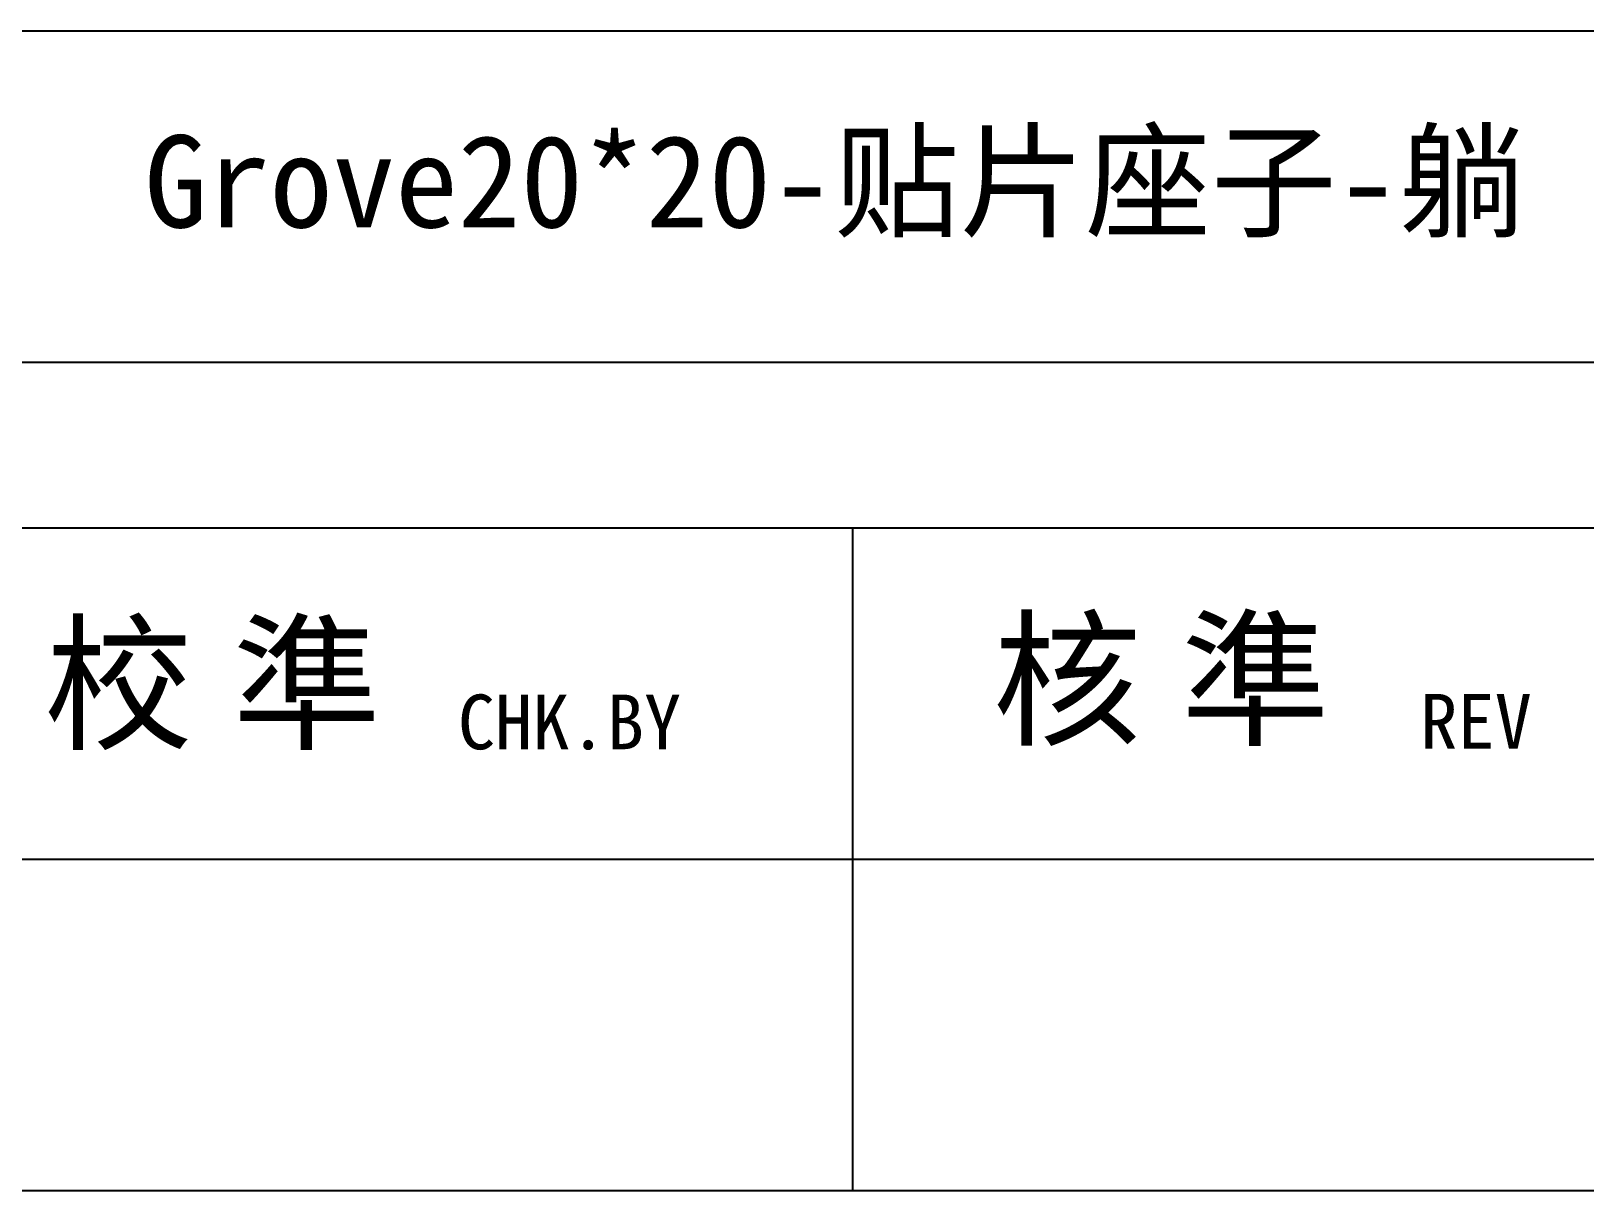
# Model space of a CAD drawing. Extents: x 55 to 342, y 60 to 260.
# Drawn here: x 248.98 to 282.71, y 79.64 to 104.83 of the extents above; entities that cross this region are included whole.
import ezdxf

# ---------------------------------------------------------------- set-up
doc = ezdxf.new("R2010")
doc.units = 0
doc.header["$MEASUREMENT"] = 0
doc.styles.add('L', font='PMingLiU.ttf')

msp = doc.modelspace()

# ---------------------------------------------------------------- linework, layer by layer
at = {"color": 7}
for p, q in [((337.101, 104.826), (229.297, 104.826)), ((285.839, 97.63), (229.297, 97.63)), ((285.839, 94.032), (229.297, 94.032)), ((266.82, 79.639), (266.82, 94.032)), ((301.774, 86.835), (229.297, 86.835)), ((337.101, 79.639), (229.297, 79.639))]:
    msp.add_line(p, q, dxfattribs=at)

# ---------------------------------------------------------------- texts
at = {"color": 0, "style": 'L'}
for s, p in [('校 準', (249.268, 89.472)), ('核 準', (269.86, 89.562))]:
    msp.add_text(s, height=2.3645, dxfattribs=at).set_placement(p)
at = {"color": 0}
for s, p in [('CHK.BY', (258.247, 89.23)), ('REV', (279.139, 89.244))]:
    msp.add_text(s, height=1.1883, dxfattribs=at).set_placement(p)
at = {"insert": (251.444, 102.562), "char_height": 2, "width": 32.85665, "attachment_point": 1}
msp.add_mtext('{\\fKaiTi|b0|i0|c134|p49;Grove20*20-贴片座子-躺}', dxfattribs=at)

doc.saveas('drawing.dxf')
